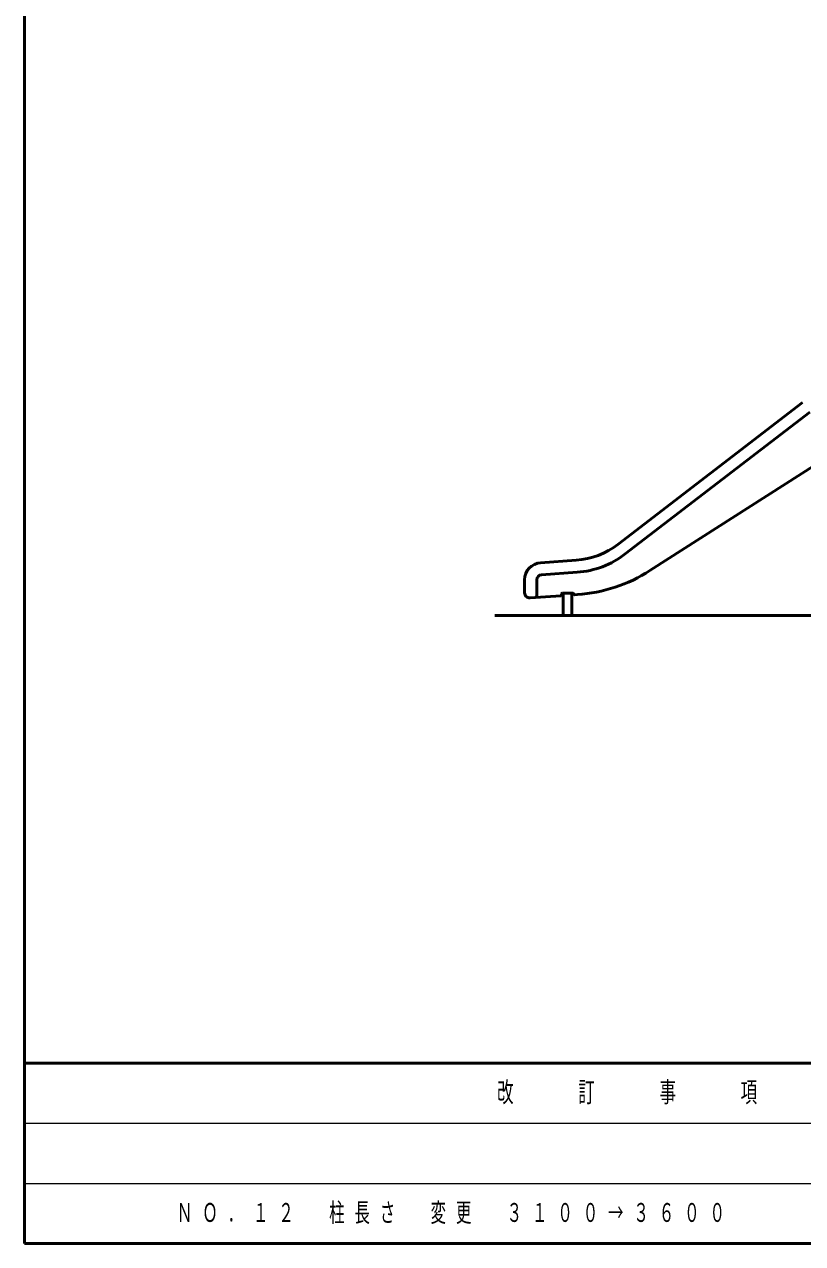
# Model space of a CAD drawing. Units: millimetres on the paper, scale 1:50. Extents: x -385 to 0, y -594 to 267.
# Drawn here: x -385 to -294.4, y -297 to -155.2 of the extents above; entities that cross this region are included whole.
import ezdxf

# ---------------------------------------------------------------- set-up
doc = ezdxf.new("R2010")
doc.units = ezdxf.units.MM
doc.layers.add('LY_1', color=140, linetype='Continuous', lineweight=50)
doc.styles.add('ＭＳ ゴシック', font='')
doc.styles.get('ＭＳ ゴシック').set_extended_font_data('MS Gothic')

msp = doc.modelspace()

# ---------------------------------------------------------------- linework, layer by layer
at = {"layer": 'LY_1', "color": 7}
for p, q in [((-385, -30), (-385, -297)), ((-330.268, -223.928), (-217.495, -223.928)), ((-385, -276), (0, -276)), ((-385, -297), (0, -297))]:
    msp.add_line(p, q, dxfattribs=at)
at = {"layer": 'LY_1'}
for p, q in [((-315.935, -215.665), (-294.44, -199.168)), ((-315.083, -216.776), (-293.587, -200.279)), ((-292.695, -206.243), (-312.21, -218.715)), ((-320.787, -217.504), (-324.926, -217.793)), ((-326.787, -219.788), (-326.787, -221.29)), ((-325.387, -219.788), (-325.387, -221.649)), ((-320.689, -218.9), (-324.829, -219.19)), ((-322.58, -221.639), (-326.145, -221.888)), ((-322.487, -221.428), (-322.487, -221.539)), ((-321.187, -221.328), (-322.387, -221.328)), ((-322.287, -221.328), (-322.287, -223.928)), ((-322.287, -221.328), (-322.287, -221.448)), ((-321.287, -221.328), (-321.287, -223.928)), ((-321.287, -221.328), (-321.287, -221.448)), ((-320.647, -221.504), (-320.98, -221.527))]:
    msp.add_line(p, q, dxfattribs=at)
at = {"layer": 'LY_1', "color": 7, "lineweight": 13}
for p, q in [((-385, -283), (-243.5, -283)), ((-385, -290), (-243.5, -290))]:
    msp.add_line(p, q, dxfattribs=at)
at = {"layer": 'LY_1'}
for centre, radius, start, end in [((-321.414, -208.526), 9, 274, 307.50507), ((-321.414, -208.526), 10.4, 274, 307.50507), ((-324.787, -219.788), 2, 94, 180), ((-324.787, -219.788), 0.6, 94, 180), ((-321.903, -203.548), 18, 274, 302.58226), ((-326.187, -221.29), 0.6, 180, 274), ((-325.587, -221.649), 0.2, 274, 0), ((-322.587, -221.539), 0.1, 274, 0), ((-322.387, -221.428), 0.1, 90, 180), ((-321.187, -221.428), 0.1, 0, 90), ((-320.987, -221.427), 0.1, 180, 274)]:
    msp.add_arc(centre, radius, start, end, dxfattribs=at)

# ---------------------------------------------------------------- texts
at = {"layer": 'LY_1', "color": 7, "style": 'ＭＳ ゴシック'}
for s, insert, char_height, attachment_point in [('\\T1.64;\\W0.6;改\u3000\u3000訂\u3000\u3000事\u3000\u3000項', (-314.25, -279.5), 2.346, 5), ('\\T1.64;\\W0.6;ＮＯ．１２\u3000柱長さ\u3000変更\u3000３１００→３６００', (-367.25, -293.5), 2.199, 4)]:
    msp.add_mtext(s, dxfattribs=dict(at, insert=insert, char_height=char_height, attachment_point=attachment_point))

doc.saveas('drawing.dxf')
